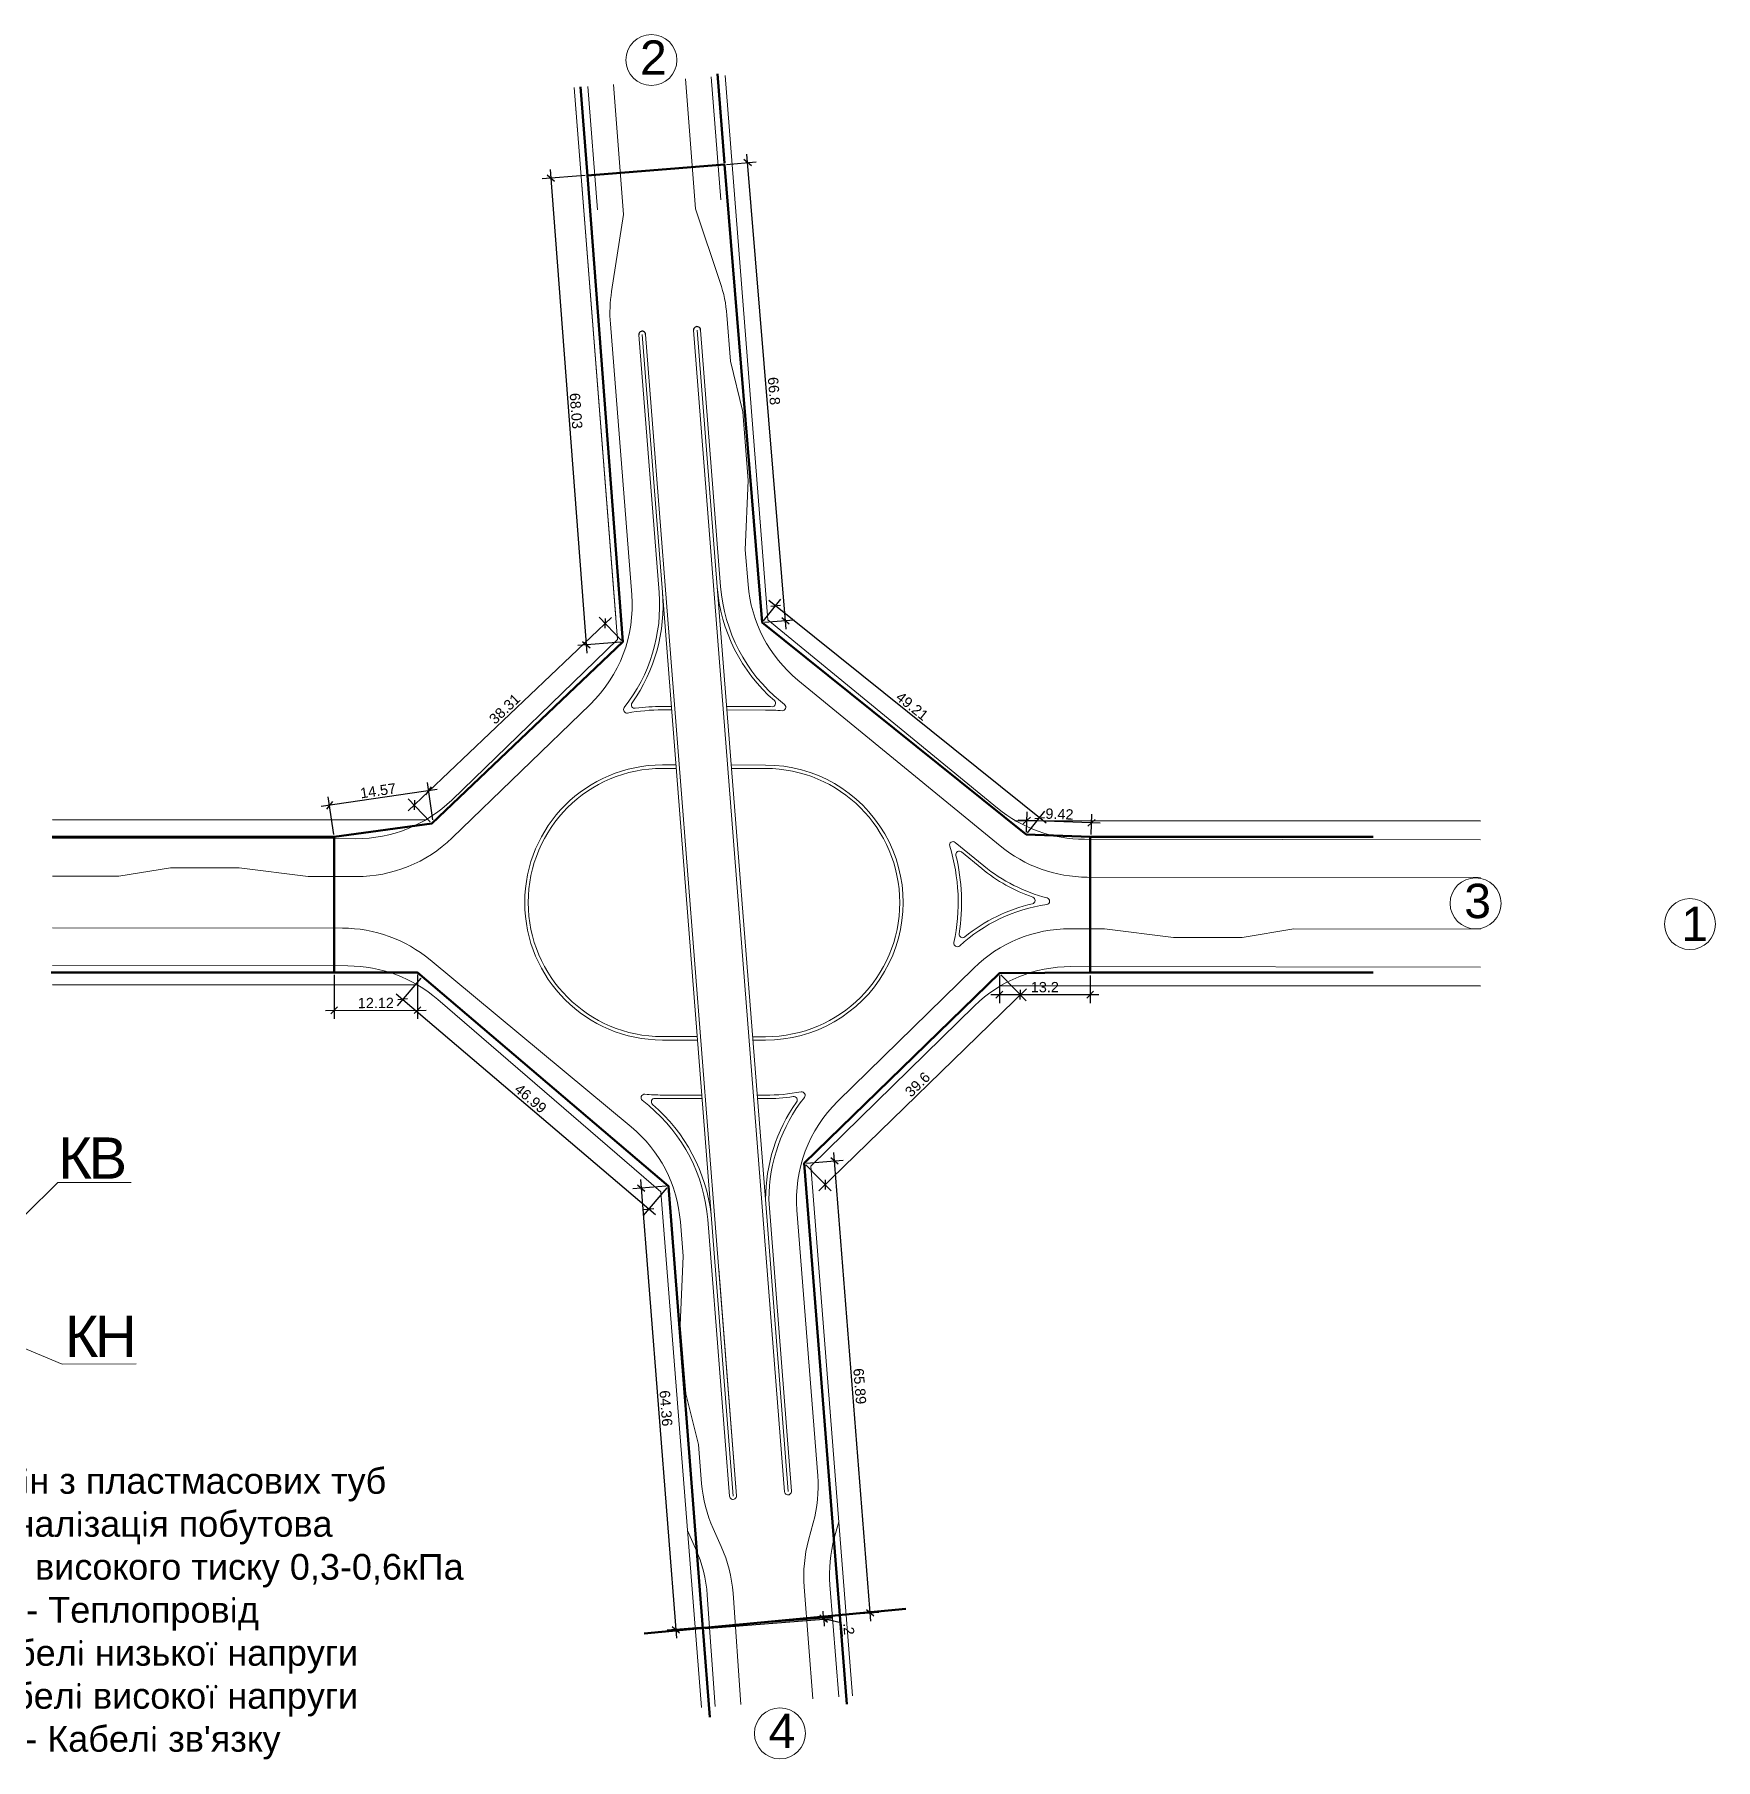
# Model space of a CAD drawing. Header units: millimetres. Extents: x -2123 to 34701, y -1286 to 835.
# Drawn here: x -1521 to -1032, y -542 to -41 of the extents above; entities that cross this region are included whole.
import ezdxf

# ---------------------------------------------------------------- set-up
doc = ezdxf.new("R2010")
doc.units = ezdxf.units.MM
doc.layers.get('0').update_dxf_attribs({"lineweight": 15})
for name, color, linetype, lineweight in [('Дор. Розм.', 7, 'Continuous', 50), ('дорога', 126, 'Continuous', 25), ('Текст', 7, 'Continuous', 15), ('Червоні лінії', 10, 'Continuous', 40), ('Інж. мережі', 205, 'Continuous', 18)]:
    doc.layers.add(name, color=color, linetype=linetype, lineweight=lineweight)
doc.styles.get("Standard").update_dxf_attribs({"font": 'arial.ttf'})
doc.styles.add('Аннотативный', font='arial.ttf')
doc.styles.add('профили', font='isocpeui.ttf')
doc.dimstyles.new('Копия ISO-25', dxfattribs={"dimtxt": 3, "dimasz": 2, "dimexe": 2.5, "dimexo": 0.625, "dimtad": 1, "dimlfac": 0.5, "dimzin": 12, "dimdsep": 46, "dimtxsty": 'Standard', "dimblk": 'OBLIQUE', "dimcen": 0, "dimdle": 2.5, "dimadec": 0, "dimazin": 0, "dimtfac": 1, "dimtmove": 1, "dimatfit": 3, "dimfxl": 1, "dimarcsym": 0})

# ---------------------------------------------------------------- blocks, each defined once
blk = doc.blocks.new('_Oblique')
at = {"color": 0, "linetype": 'ByBlock', "lineweight": -2}
blk.add_line((-0.5, -0.5), (0.5, 0.5), dxfattribs=at)
blk = doc.blocks.new('*D1153')
at = {"layer": 'Defpoints', "color": 0, "transparency": 16777216}
for p in [(-1291.34, -501.06), (-1326.44, -503.82), (-1326.41, -504.21)]:
    blk.add_point(p, dxfattribs=at)
at = {"layer": 'Текст', "color": 0, "lineweight": -2, "transparency": 16777216}
for p, q in [((-1325.82, -503.77), (-1288.85, -500.86)), ((-1325.79, -504.16), (-1288.82, -501.25)), ((-1291.34, -501.06), (-1291.5, -499.06)), ((-1291.31, -501.45), (-1291.34, -501.06)), ((-1291.31, -501.45), (-1291.34, -501.06)), ((-1291.33, -501.25), (-1286.28, -502.34)), ((-1291.31, -501.45), (-1291.15, -503.44)), ((-1286.28, -502.34), (-1285.96, -506.47))]:
    blk.add_line(p, q, dxfattribs=at)
at = {"layer": 'Текст', "color": 0, "lineweight": -2, "transparency": 16777216, "xscale": 2, "yscale": 2, "zscale": 2}
for p, rotation in [((-1291.34, -501.06), 274.5013285865754), ((-1291.31, -501.45), 94.50132858657538)]:
    blk.add_blockref('_Oblique', p, dxfattribs=dict(at, rotation=rotation))
at = {"layer": 'Текст', "color": 0, "transparency": 16777216, "insert": (-1283.99, -504.24), "char_height": 3, "attachment_point": 5, "rotation": 274.5013}
blk.add_mtext('.2', dxfattribs=at)
blk = doc.blocks.new('*D1166')
at = {"layer": 'Defpoints', "color": 0, "transparency": 16777216}
for p in [(-1433.64, -313.38), (-1409.41, -313.33), (-1409.39, -324.34)]:
    blk.add_point(p, dxfattribs=at)
at = {"layer": 'Текст', "color": 0, "lineweight": -2, "transparency": 16777216}
for p, q in [((-1433.64, -314.01), (-1433.62, -326.89)), ((-1409.41, -313.96), (-1409.38, -326.84)), ((-1436.12, -324.4), (-1406.89, -324.34))]:
    blk.add_line(p, q, dxfattribs=at)
at = {"layer": 'Текст', "color": 0, "lineweight": -2, "transparency": 16777216, "xscale": 2, "yscale": 2, "zscale": 2}
for p, rotation in [((-1433.62, -324.39), 180.1153820112997), ((-1409.39, -324.34), 0.1153820112997241)]:
    blk.add_blockref('_Oblique', p, dxfattribs=dict(at, rotation=rotation))
at = {"layer": 'Текст', "color": 0, "transparency": 16777216, "insert": (-1421.51, -322.24), "char_height": 3, "attachment_point": 5, "rotation": 0.1154}
blk.add_mtext('12.12', dxfattribs=at)
blk = doc.blocks.new('*D1167')
at = {"layer": 'Defpoints', "color": 0, "transparency": 16777216}
for p in [(-1408, -314.53), (-1336.46, -375.48), (-1342.14, -382.14)]:
    blk.add_point(p, dxfattribs=at)
at = {"layer": 'Текст', "color": 0, "lineweight": -2, "transparency": 16777216}
for p, q in [((-1408.41, -315.01), (-1415.3, -323.09)), ((-1415.58, -319.57), (-1340.23, -383.76)), ((-1336.87, -375.96), (-1343.76, -384.04))]:
    blk.add_line(p, q, dxfattribs=at)
at = {"layer": 'Текст', "color": 0, "lineweight": -2, "transparency": 16777216, "xscale": 2, "yscale": 2, "zscale": 2}
for p, rotation in [((-1413.67, -321.19), 139.5694862528595), ((-1342.14, -382.14), 319.5694862528595)]:
    blk.add_blockref('_Oblique', p, dxfattribs=dict(at, rotation=rotation))
at = {"layer": 'Текст', "color": 0, "transparency": 16777216, "insert": (-1376.51, -350.02), "char_height": 3, "attachment_point": 5, "rotation": 319.5695}
blk.add_mtext('46.99', dxfattribs=at)
blk = doc.blocks.new('*D1168')
at = {"layer": 'Defpoints', "color": 0, "transparency": 16777216}
for p in [(-1336.46, -375.48), (-1334.31, -504.43), (-1326.44, -503.82)]:
    blk.add_point(p, dxfattribs=at)
at = {"layer": 'Текст', "color": 0, "lineweight": -2, "transparency": 16777216}
for p, q in [((-1337.09, -375.53), (-1346.83, -376.29)), ((-1344.53, -373.6), (-1334.12, -506.93)), ((-1327.06, -503.87), (-1336.8, -504.63))]:
    blk.add_line(p, q, dxfattribs=at)
at = {"layer": 'Текст', "color": 0, "lineweight": -2, "transparency": 16777216, "xscale": 2, "yscale": 2, "zscale": 2}
for p, rotation in [((-1344.34, -376.1), 94.46596253530356), ((-1334.31, -504.43), 274.4659625353036)]:
    blk.add_blockref('_Oblique', p, dxfattribs=dict(at, rotation=rotation))
at = {"layer": 'Текст', "color": 0, "transparency": 16777216, "insert": (-1337.17, -440.1), "char_height": 3, "attachment_point": 5, "rotation": 274.466}
blk.add_mtext('64.36', dxfattribs=at)
blk = doc.blocks.new('*D1169')
at = {"layer": 'Defpoints', "color": 0, "transparency": 16777216}
for p in [(-1296.96, -368.86), (-1288.14, -368.16), (-1286.61, -500.23)]:
    blk.add_point(p, dxfattribs=at)
at = {"layer": 'Текст', "color": 0, "lineweight": -2, "transparency": 16777216}
for p, q in [((-1277.6, -502.03), (-1288.34, -365.67)), ((-1296.34, -368.81), (-1285.65, -367.97)), ((-1285.99, -500.18), (-1275.31, -499.34))]:
    blk.add_line(p, q, dxfattribs=at)
at = {"layer": 'Текст', "color": 0, "lineweight": -2, "transparency": 16777216, "xscale": 2, "yscale": 2, "zscale": 2}
for p, rotation in [((-1288.14, -368.16), 94.5031233431362), ((-1277.8, -499.54), 274.5031233431362)]:
    blk.add_blockref('_Oblique', p, dxfattribs=dict(at, rotation=rotation))
at = {"layer": 'Текст', "color": 0, "transparency": 16777216, "insert": (-1280.82, -433.68), "char_height": 3, "attachment_point": 5, "rotation": 274.5031}
blk.add_mtext('65.89', dxfattribs=at)
blk = doc.blocks.new('*D1170')
at = {"layer": 'Defpoints', "color": 0, "transparency": 16777216}
for p in [(-1240.21, -313.6), (-1234.14, -319.84), (-1296.96, -368.86)]:
    blk.add_point(p, dxfattribs=at)
at = {"layer": 'Текст', "color": 0, "lineweight": -2, "transparency": 16777216}
for p, q in [((-1239.77, -314.05), (-1232.4, -321.63)), ((-1292.68, -376.83), (-1232.35, -318.09)), ((-1296.52, -369.31), (-1289.15, -376.88))]:
    blk.add_line(p, q, dxfattribs=at)
at = {"layer": 'Текст', "color": 0, "lineweight": -2, "transparency": 16777216, "xscale": 2, "yscale": 2, "zscale": 2}
for p, rotation in [((-1234.14, -319.84), 44.23441488240903), ((-1290.89, -375.09), 224.234414882409)]:
    blk.add_blockref('_Oblique', p, dxfattribs=dict(at, rotation=rotation))
at = {"layer": 'Текст', "color": 0, "transparency": 16777216, "insert": (-1264.02, -345.92), "char_height": 3, "attachment_point": 5, "rotation": 44.2344}
blk.add_mtext('39.6', dxfattribs=at)
blk = doc.blocks.new('*D1171')
at = {"layer": 'Defpoints', "color": 0, "transparency": 16777216}
for p in [(-1240.21, -313.6), (-1213.82, -313.6), (-1213.82, -319.81)]:
    blk.add_point(p, dxfattribs=at)
at = {"layer": 'Текст', "color": 0, "lineweight": -2, "transparency": 16777216}
for p, q in [((-1240.21, -314.23), (-1240.21, -322.31)), ((-1213.82, -314.23), (-1213.82, -322.31)), ((-1242.71, -319.81), (-1211.32, -319.81))]:
    blk.add_line(p, q, dxfattribs=at)
at = {"layer": 'Текст', "color": 0, "lineweight": -2, "transparency": 16777216, "xscale": 2, "yscale": 2, "zscale": 2, "rotation": 180}
blk.add_blockref('_Oblique', (-1240.21, -319.81), dxfattribs=at)
at = {"layer": 'Текст', "color": 0, "lineweight": -2, "transparency": 16777216, "xscale": 2, "yscale": 2, "zscale": 2}
blk.add_blockref('_Oblique', (-1213.82, -319.81), dxfattribs=at)
at = {"layer": 'Текст', "color": 0, "transparency": 16777216, "insert": (-1227.01, -317.65), "char_height": 3, "attachment_point": 5}
blk.add_mtext('13.2', dxfattribs=at)
blk = doc.blocks.new('*D1172')
at = {"layer": 'Defpoints', "color": 0, "transparency": 16777216}
for p in [(-1232.26, -269.14), (-1232.4, -273.2), (-1213.58, -273.89)]:
    blk.add_point(p, dxfattribs=at)
at = {"layer": 'Текст', "color": 0, "lineweight": -2, "transparency": 16777216}
for p, q in [((-1210.93, -269.91), (-1234.75, -269.05)), ((-1232.38, -272.58), (-1232.17, -266.64)), ((-1213.56, -273.26), (-1213.34, -267.32))]:
    blk.add_line(p, q, dxfattribs=at)
at = {"layer": 'Текст', "color": 0, "lineweight": -2, "transparency": 16777216, "xscale": 2, "yscale": 2, "zscale": 2}
for p, rotation in [((-1232.26, -269.14), 177.9273273521853), ((-1213.43, -269.82), 357.9273273521853)]:
    blk.add_blockref('_Oblique', p, dxfattribs=dict(at, rotation=rotation))
at = {"layer": 'Текст', "color": 0, "transparency": 16777216, "insert": (-1222.76, -267.32), "char_height": 3, "attachment_point": 5, "rotation": 357.9273}
blk.add_mtext('9.42', dxfattribs=at)
blk = doc.blocks.new('*D1173')
at = {"layer": 'Defpoints', "color": 0, "transparency": 16777216}
for p in [(-1305.3, -206.81), (-1309.15, -211.6), (-1232.4, -273.2)]:
    blk.add_point(p, dxfattribs=at)
at = {"layer": 'Текст', "color": 0, "lineweight": -2, "transparency": 16777216}
for p, q in [((-1308.76, -211.11), (-1303.74, -204.86)), ((-1226.61, -269.98), (-1307.25, -205.24)), ((-1232.01, -272.72), (-1226.99, -266.46))]:
    blk.add_line(p, q, dxfattribs=at)
at = {"layer": 'Текст', "color": 0, "lineweight": -2, "transparency": 16777216, "xscale": 2, "yscale": 2, "zscale": 2}
for p, rotation in [((-1305.3, -206.81), 141.2460343918955), ((-1228.56, -268.41), 321.2460343918955)]:
    blk.add_blockref('_Oblique', p, dxfattribs=dict(at, rotation=rotation))
at = {"layer": 'Текст', "color": 0, "transparency": 16777216, "insert": (-1265.58, -235.93), "char_height": 3, "attachment_point": 5, "rotation": 321.246}
blk.add_mtext('49.21', dxfattribs=at)
blk = doc.blocks.new('*D1174')
at = {"layer": 'Defpoints', "color": 0, "transparency": 16777216}
for p in [(-1320.15, -78.45), (-1313.41, -77.9), (-1309.15, -211.6)]:
    blk.add_point(p, dxfattribs=at)
at = {"layer": 'Текст', "color": 0, "lineweight": -2, "transparency": 16777216}
for p, q in [((-1319.52, -78.4), (-1310.91, -77.69)), ((-1302.2, -213.53), (-1313.61, -75.41)), ((-1308.53, -211.55), (-1299.92, -210.84))]:
    blk.add_line(p, q, dxfattribs=at)
at = {"layer": 'Текст', "color": 0, "lineweight": -2, "transparency": 16777216, "xscale": 2, "yscale": 2, "zscale": 2}
for p, rotation in [((-1313.41, -77.9), 94.72181821355952), ((-1302.41, -211.04), 274.7218182135595)]:
    blk.add_blockref('_Oblique', p, dxfattribs=dict(at, rotation=rotation))
at = {"layer": 'Текст', "color": 0, "transparency": 16777216, "insert": (-1305.76, -144.29), "char_height": 3, "attachment_point": 5, "rotation": 274.7218}
blk.add_mtext('66.8', dxfattribs=at)
blk = doc.blocks.new('*D1175')
at = {"layer": 'Defpoints', "color": 0, "transparency": 16777216}
for p in [(-1360.01, -81.59), (-1360.31, -218.06), (-1349.7, -217.26)]:
    blk.add_point(p, dxfattribs=at)
at = {"layer": 'Текст', "color": 0, "lineweight": -2, "transparency": 16777216}
for p, q in [((-1370.81, -79.91), (-1360.12, -220.56)), ((-1360.63, -81.64), (-1373.11, -82.59)), ((-1350.33, -217.3), (-1362.81, -218.25))]:
    blk.add_line(p, q, dxfattribs=at)
at = {"layer": 'Текст', "color": 0, "lineweight": -2, "transparency": 16777216, "xscale": 2, "yscale": 2, "zscale": 2}
for p, rotation in [((-1370.62, -82.4), 94.34444910462254), ((-1360.31, -218.06), 274.3444491046225)]:
    blk.add_blockref('_Oblique', p, dxfattribs=dict(at, rotation=rotation))
at = {"layer": 'Текст', "color": 0, "transparency": 16777216, "insert": (-1363.31, -150.07), "char_height": 3, "attachment_point": 5, "rotation": 274.3444}
blk.add_mtext('68.03', dxfattribs=at)
blk = doc.blocks.new('*D1176')
at = {"layer": 'Defpoints', "color": 0, "transparency": 16777216}
for p in [(-1349.7, -217.26), (-1410.35, -264.68), (-1405.24, -270.06)]:
    blk.add_point(p, dxfattribs=at)
at = {"layer": 'Текст', "color": 0, "lineweight": -2, "transparency": 16777216}
for p, q in [((-1353, -210.16), (-1412.16, -266.4)), ((-1350.13, -216.8), (-1356.54, -210.07)), ((-1405.67, -269.61), (-1412.07, -262.87))]:
    blk.add_line(p, q, dxfattribs=at)
at = {"layer": 'Текст', "color": 0, "lineweight": -2, "transparency": 16777216, "xscale": 2, "yscale": 2, "zscale": 2}
for p, rotation in [((-1354.82, -211.88), 43.5554466015485), ((-1410.35, -264.68), 223.5554466015485)]:
    blk.add_blockref('_Oblique', p, dxfattribs=dict(at, rotation=rotation))
at = {"layer": 'Текст', "color": 0, "transparency": 16777216, "insert": (-1384.07, -236.72), "char_height": 3, "attachment_point": 5, "rotation": 43.5554}
blk.add_mtext('38.31', dxfattribs=at)
blk = doc.blocks.new('*D1177')
at = {"layer": 'Defpoints', "color": 0, "transparency": 16777216}
for p in [(-1434.98, -264.79), (-1404.81, -269.65), (-1433.64, -273.89)]:
    blk.add_point(p, dxfattribs=at)
at = {"layer": 'Текст', "color": 0, "lineweight": -2, "transparency": 16777216}
for p, q in [((-1403.67, -260.19), (-1437.45, -265.15)), ((-1404.9, -269.03), (-1406.51, -258.08)), ((-1433.73, -273.27), (-1435.34, -262.32))]:
    blk.add_line(p, q, dxfattribs=at)
at = {"layer": 'Текст', "color": 0, "lineweight": -2, "transparency": 16777216, "xscale": 2, "yscale": 2, "zscale": 2}
for p, rotation in [((-1406.14, -260.55), 8.35772973625853), ((-1434.98, -264.79), 188.3577297362586)]:
    blk.add_blockref('_Oblique', p, dxfattribs=dict(at, rotation=rotation))
at = {"layer": 'Текст', "color": 0, "transparency": 16777216, "insert": (-1420.87, -260.54), "char_height": 3, "attachment_point": 5, "rotation": 8.3577}
blk.add_mtext('14.57', dxfattribs=at)

msp = doc.modelspace()

# ---------------------------------------------------------------- linework, layer by layer
at = {"layer": 'Дор. Розм.', "color": 18, "lineweight": 20, "true_color": 0x000000, "elevation": 205}
for points in [[(-1352.442, -55.12), (-1349.463, -93.001)], [(-1331.506, -53.476), (-1328.528, -91.357)]]:
    msp.add_lwpolyline(points, dxfattribs=at)
at = {"layer": 'Дор. Розм.', "color": 18, "lineweight": 20, "true_color": 0x000000}
for points in [[(-1441.214, -285.465), (-1427.167, -285.481, 0.194947), (-1399.306, -274.225), (-1359.184, -235.4, 0.2237162), (-1347.124, -203.516), (-1353.328, -124.716, -0.0585458), (-1352.969, -115.388), (-1349.463, -93.001)], [(-1318.397, -135.608), (-1319.446, -122.265, 0.0611437), (-1321.387, -112.714), (-1328.528, -91.357)], [(-1100.342, -285.782), (-1214.659, -285.652, -0.1731783), (-1239.983, -276.577), (-1298.789, -228.334, -0.204102), (-1313.296, -200.542), (-1314.09, -190.433)], [(-1334.16, -254.016), (-1338.201, -254.012, 1), (-1338.199, -332.012), (-1328.079, -332.023)], [(-1311.944, -332.042), (-1308.199, -332.046, 1), (-1308.201, -254.046), (-1318.101, -254.034)], [(-1515.536, -300.38), (-1431.231, -300.476, -0.1747608), (-1405.716, -309.708), (-1347.293, -358.241, -0.2024604), (-1332.976, -385.87), (-1332.167, -395.837)], [(-1294.418, -524.575), (-1296.973, -492.058, -0.0861799), (-1295.694, -478.431), (-1294.319, -473.371, 0.0860988), (-1293.04, -459.757), (-1299.083, -382.52, -0.2220612), (-1287.204, -350.812), (-1247.679, -312.078, -0.196584), (-1219.637, -300.647), (-1209.637, -300.658)], [(-1327.717, -450.657), (-1326.803, -461.924, 0.0856233), (-1323.414, -475.095), (-1321.078, -480.288, -0.088113), (-1317.66, -493.853), (-1315.354, -526.22)]]:
    msp.add_lwpolyline(points, format="xyb", dxfattribs=at)
for points in [[(-1314.09, -190.439), (-1313.217, -170.302), (-1314.835, -150.367), (-1318.397, -135.608)], [(-1515.519, -285.38), (-1496.214, -285.402)], [(-1496.214, -285.402), (-1481.211, -282.919), (-1461.211, -282.942), (-1441.214, -285.465)], [(-1209.637, -300.658), (-1189.639, -303.181), (-1169.639, -303.203), (-1154.637, -300.721)], [(-1154.637, -300.721), (-1100.359, -300.782)], [(-1332.167, -395.837), (-1333.041, -415.974), (-1331.423, -435.909), (-1327.717, -450.657)]]:
    msp.add_lwpolyline(points, dxfattribs=at)
at = {"layer": 'дорога', "color": 18, "lineweight": 20, "true_color": 0x000000}
for points, elevation in [([(-1324.029, -52.892), (-1321.207, -88.742)], 205), ([(-1319.986, -52.57), (-1307.554, -210.795)], 205), ([(-1363.875, -56.018), (-1351.745, -210.108)], 205), ([(-1363.875, -56.018), (-1351.235, -216.575)], 410), ([(-1359.919, -55.707), (-1357.097, -91.557)], 205)]:
    msp.add_lwpolyline(points, dxfattribs=dict(at, elevation=elevation))
for points in [[(-1335.486, -237.015), (-1338.188, -237.012, 0.0454406), (-1348.306, -237.931, -0.6910335), (-1349.273, -236.329, 0.1884433), (-1339.149, -202.888), (-1345.078, -127.967)], [(-1335.564, -236.015), (-1338.187, -236.012, 0.0346879), (-1346.07, -236.558, -0.657273), (-1347.024, -234.989, 0.1755557), (-1338.152, -202.809), (-1344.081, -127.888)], [(-1319.522, -236.033), (-1308.191, -236.046, -0.0081577), (-1306.332, -236.076, 0.7051647), (-1305.641, -234.324, -0.1961488), (-1322.268, -201.247), (-1328.129, -126.642)], [(-1319.443, -237.033), (-1308.192, -237.046, -0.0213822), (-1303.409, -237.251, 0.7368781), (-1302.689, -235.482), (-1303.863, -234.519, -0.204102), (-1321.271, -201.168), (-1327.133, -126.563)], [(-1307.554, -210.795), (-1240.78, -265.576, 0.1731783), (-1215.455, -274.651), (-1100.33, -274.782)], [(-1515.507, -274.38), (-1427.304, -274.48, 0.194947), (-1399.442, -263.225), (-1351.235, -216.575)], [(-1334.238, -253.016), (-1338.2, -253.012, 1), (-1338.2, -333.012), (-1328.001, -333.023)], [(-1308.291, -333.046, 1.0011386), (-1308.2, -253.046), (-1318.18, -253.034)], [(-1251.767, -305.621), (-1251.767, -305.621, -0.1506806), (-1226.47, -293.634, 0.8203817), (-1226.365, -291.675, -0.1096948), (-1244.74, -282.376), (-1253.079, -275.535, 0.7429456), (-1254.669, -276.602, -0.1274954), (-1253.421, -304.676, 0.7297342), (-1251.767, -305.621, 0.0084207), (-1251.767, -305.621), (-1251.767, -305.621)], [(-1515.549, -311.38), (-1429.618, -311.478, -0.1795847), (-1403.533, -321.193), (-1338.621, -377.201)], [(-1295.051, -369.697), (-1247.469, -323.075, -0.1965582), (-1219.429, -311.647), (-1100.372, -311.782)], [(-1318.663, -465.682), (-1325.001, -385.242, 0.2024604), (-1342.181, -352.087), (-1344.04, -350.543, -0.7367126), (-1343.31, -348.778, 0.0228117), (-1338.208, -349.012), (-1326.808, -349.025)], [(-1324.038, -383.863, 0.1888171), (-1341.052, -351.731, -0.711393), (-1340.365, -349.97, 0.0094633), (-1338.208, -350.012), (-1326.676, -350.025)], [(-1300.678, -464.197), (-1307.207, -379.342, -0.1680787), (-1296.923, -349.691, 0.6925365), (-1297.893, -348.089, -0.0468383), (-1308.316, -349.046), (-1310.601, -349.043)], [(-1301.675, -464.274), (-1308.207, -379.381, -0.1554117), (-1299.18, -351.041, 0.6585425), (-1300.137, -349.473, -0.0360204), (-1308.318, -350.046), (-1310.523, -350.043)], [(-1330.891, -475.682), (-1328.555, -480.875, -0.088113), (-1325.137, -494.44), (-1322.831, -526.807)], [(-1286.941, -523.987), (-1289.496, -491.471, -0.0861799), (-1288.217, -477.843), (-1286.927, -473.097)]]:
    msp.add_lwpolyline(points, format="xyb", dxfattribs=at)
for points in [[(-1316.668, -465.54), (-1343.084, -127.81)], [(-1329.129, -126.629), (-1329.129, -126.629), (-1302.672, -464.345)], [(-1317.665, -465.611), (-1338.148, -202.865)], [(-1308.207, -379.381), (-1322.267, -201.265)], [(-1311.865, -333.042), (-1308.2, -333.046)], [(-1295.051, -369.697), (-1282.953, -523.674)], [(-1338.621, -377.201), (-1326.819, -527.121)], [(-1316.668, -465.533), (-1321.831, -399.521)]]:
    msp.add_lwpolyline(points, dxfattribs=at)
at = {"layer": 'дорога', "color": 18, "true_color": 0x000000}
for points in [[(-1515.501, -268.88), (-1407.056, -269.003)], [(-1235.691, -269.128), (-1100.379, -269.282)], [(-1515.555, -316.88), (-1409.382, -317.001)], [(-1239.677, -317.124), (-1100.378, -317.282)]]:
    msp.add_lwpolyline(points, dxfattribs=at)
at = {"layer": 'дорога', "color": 18, "lineweight": 20, "true_color": 0x000000}
msp.add_lwpolyline([(-1250.306, -303.037, -0.1145303), (-1230.609, -293.393, 0.7525381), (-1230.506, -291.474, -0.088527), (-1245.374, -283.149), (-1251.271, -278.311, 0.7218454), (-1252.876, -279.325, -0.1010113), (-1251.924, -302.103, 0.6891923)], format="xyb", close=True, dxfattribs=at)
at = {"layer": 'дорога', "color": 18, "lineweight": 30, "true_color": 0x000000}
for centre, start in [((-1344.081, -127.887, -205), 4.39046), ((-1328.132, -126.549), 359.18042)]:
    msp.add_arc(centre, 1, start, 184.59611, dxfattribs=at)
at = {"layer": 'дорога', "color": 18, "lineweight": 20, "true_color": 0x000000}
for centre, end in [((-1317.665, -465.611), 4.91647), ((-1301.675, -464.274), 4.90927)]:
    msp.add_arc(centre, 1, 184.07011, end, dxfattribs=at)
at = {"layer": 'Текст', "color": 0}
for centre in [(-1341.399, -48.033), (-1101.775, -293.272), (-1039.443, -299.289), (-1304.023, -534.624)]:
    msp.add_circle(centre, 7.415, dxfattribs=at)
at = {"layer": 'Інж. мережі', "color": 0, "lineweight": 50}
for points in [[(-1322.224, -52.062), (-1320.182, -78.004)], [(-1362.04, -55.792), (-1359.998, -81.734)], [(-1326.409, -504.213), (-1336.463, -375.481), (-1409.408, -313.333), (-1433.643, -313.382), (-1433.643, -273.886), (-1405.237, -270.058), (-1349.703, -217.256), (-1360.009, -81.592), (-1320.147, -78.454), (-1309.149, -211.6), (-1232.403, -273.204), (-1213.819, -273.886), (-1213.819, -313.382), (-1240.209, -313.604), (-1296.959, -368.858), (-1286.613, -500.23)], [(-1433.643, -273.886), (-1515.623, -273.886)], [(-1131.598, -273.886), (-1213.578, -273.886)], [(-1515.864, -313.382), (-1433.643, -313.382)], [(-1213.819, -313.382), (-1131.598, -313.382)], [(-1343.453, -505.555), (-1267.454, -498.435)], [(-1286.613, -500.23), (-1284.57, -526.172)], [(-1326.428, -503.96), (-1324.386, -529.902)]]:
    msp.add_lwpolyline(points, dxfattribs=at)
at = {"layer": 'Інж. мережі', "color": 0}
for points in [[(-1492.687, -374.441), (-1513.951, -374.459), (-1542.865, -402.947)], [(-1491.159, -427.21), (-1512.672, -427.228), (-1542.148, -414.946)]]:
    msp.add_lwpolyline(points, dxfattribs=at)

# ---------------------------------------------------------------- texts
at = {"color": 0, "insert": (-1493.993, -457.448), "char_height": 7.5, "width": 270.21442, "attachment_point": 2, "style": 'профили'}
msp.add_mtext("{\\f@Arial Unicode MS|b0|i0|c204|p34;В - Водог\\fISOCPEUR|b0|i0|c204|p34;і\\f@Arial Unicode MS|b0|i0|c204|p34;н з пластмасових туб\\PК - Канал\\fISOCPEUR|b0|i0|c204|p34;і\\f@Arial Unicode MS|b0|i0|c204|p34;зац\\fISOCPEUR|b0|i0|c204|p34;і\\f@Arial Unicode MS|b0|i0|c204|p34;я побутова\\PГ - Газопров\\fISOCPEUR|b0|i0|c204|p34;і\\f@Arial Unicode MS|b0|i0|c204|p34;д високого тиску 0,3-0,6кПа\\PТ - Теплопров\\fISOCPEUR|b0|i0|c204|p34;і\\f@Arial Unicode MS|b0|i0|c204|p34;д\\PКН - Кабел\\fISOCPEUR|b0|i0|c204|p34;і\\f@Arial Unicode MS|b0|i0|c204|p34; низько\\fISOCPEUR|b0|i0|c204|p34;ї\\f@Arial Unicode MS|b0|i0|c204|p34; напруги\\PКВ - Кабел\\fISOCPEUR|b0|i0|c204|p34;і\\f@Arial Unicode MS|b0|i0|c204|p34; високо\\fISOCPEUR|b0|i0|c204|p34;ї\\f@Arial Unicode MS|b0|i0|c204|p34; напруги\\PКЗ - Кабел\\fISOCPEUR|b0|i0|c204|p34;і\\f@Arial Unicode MS|b0|i0|c204|p34; зв\\f@Arial Unicode MS|b0|i0|c0|p34;'\\f@Arial Unicode MS|b0|i0|c204|p34;язку }", dxfattribs=at)
at = {"layer": 'Червоні лінії', "color": 0, "lineweight": 15, "char_height": 10, "attachment_point": 1}
for s, insert in [('2', (-1344.69, -42.332)), ('3', (-1105.066, -287.571)), ('1', (-1041.944, -294.249)), ('4', (-1307.314, -528.924))]:
    msp.add_mtext_dynamic_manual_height_columns(s, width=4.68276, gutter_width=12.5, heights=[0], dxfattribs=dict(at, insert=insert))
at = {"layer": 'Інж. мережі', "color": 0, "lineweight": 25, "ltscale": 1000, "char_height": 12, "attachment_point": 3, "style": 'Аннотативный'}
for s, insert in [('{\\T0.9;КВ}', (-1494.959, -361.339)), ('{\\T0.9;КН}', (-1492.259, -413.184))]:
    msp.add_mtext_dynamic_manual_height_columns(s, width=613.06669, gutter_width=12.5, heights=[0], dxfattribs=dict(at, insert=insert))

# ---------------------------------------------------------------- dimensions: what is measured, and where the dimension line sits
at = {"layer": 'Текст', "color": 0}
for p1, p2, distance, picture, middle in [((-1360.009, -81.592), (-1349.703, -217.256), -10.641, '*D1175', (-1363.314, -150.067)), ((-1309.149, -211.6), (-1320.147, -78.454), -6.764, '*D1174', (-1305.757, -144.293)), ((-1232.403, -273.204), (-1309.149, -211.6), -6.144, '*D1173', (-1265.58, -235.929)), ((-1349.703, -217.256), (-1405.237, -270.058), -7.421, '*D1176', (-1384.07, -236.716)), ((-1404.806, -269.649), (-1433.643, -273.886), -9.192, '*D1177', (-1420.874, -260.539)), ((-1213.578, -273.886), (-1232.403, -273.204), -4.07, '*D1172', (-1222.765, -267.323)), ((-1433.643, -313.382), (-1409.408, -313.333), -11.009, '*D1166', (-1421.508, -322.236)), ((-1408.001, -314.532), (-1336.463, -375.481), -8.748, '*D1167', (-1376.507, -350.024)), ((-1296.959, -368.858), (-1240.209, -313.604), -8.699, '*D1170', (-1264.02, -345.918)), ((-1240.2089, -313.6044), (-1213.8188, -313.6044), -6.2073, '*D1171', (-1227.0139, -317.654)), ((-1286.613, -500.23), (-1296.959, -368.858), -8.842, '*D1169', (-1280.821, -433.68)), ((-1336.463, -375.481), (-1326.44, -503.82), -7.896, '*D1168', (-1337.173, -440.097)), ((-1326.409, -504.213), (-1326.44, -503.82), -35.206, '*D1153', (-1284.108, -502.8))]:
    dim = msp.add_aligned_dim(p1=p1, p2=p2, distance=distance, dimstyle='Копия ISO-25', dxfattribs=at)
    dim.commit()
    dim.dimension.update_dxf_attribs({"geometry": picture, "text_midpoint": middle})

doc.saveas('drawing.dxf')
